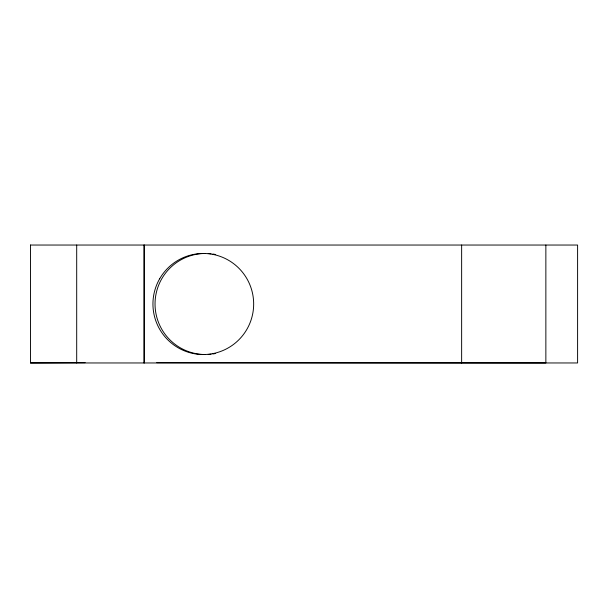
<?xml version="1.0" encoding="UTF-8"?>
<svg xmlns="http://www.w3.org/2000/svg" width="608" height="608" viewBox="0 0 608 608"><rect width="100%" height="100%" fill="white"/><g stroke="black" fill="none" stroke-linecap="round" stroke-linejoin="round"><path stroke-width="0.91" d="M85.143 362.672L30.514 362.961L30.514 245.039M30.4 245.039L577.6 245.039L577.6 362.961L30.4 362.961M156.75 362.672L545.862 362.961L545.862 245.039M461.639 245.039L461.639 362.961M144.544 245.039L144.544 362.961M143.853 245.039L143.853 362.961M76.699 245.039L76.699 362.961M208.202 253.544A50.532 50.365 -90 0 1 211.022 253.779M212.906 254.03A50.532 50.365 -90 0 1 215.696 254.532M215.696 353.468A50.532 50.365 -90 0 1 212.906 353.97M211.022 354.221A50.532 50.365 -90 0 1 208.202 354.456M205.39 354.532A50.532 50.365 -90 0 1 155.032 304A50.532 50.365 -90 0 1 205.39 253.468M159.691 278.73A50.532 50.365 90 0 0 203.308 354.532A50.532 50.365 90 0 0 246.916 278.73A50.532 50.365 90 0 0 159.691 278.73"/></g></svg>
